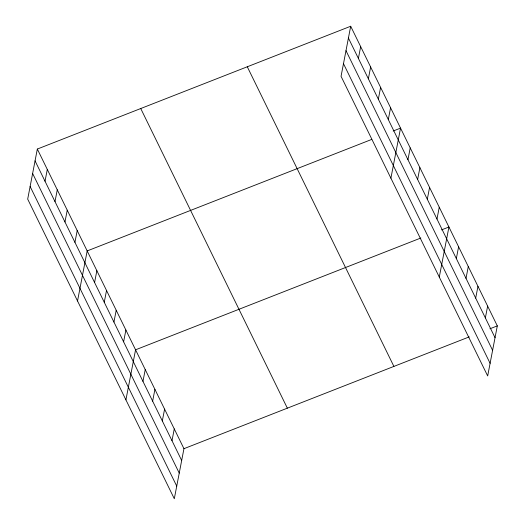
<?xml version="1.0" encoding="UTF-8"?>
<svg xmlns="http://www.w3.org/2000/svg" width="525" height="525" viewBox="0 0 525 525"><rect width="100%" height="100%" fill="white"/><g stroke="black" fill="none" stroke-linecap="round" stroke-linejoin="round"><path stroke-width="0.79" d="M37.328 149.054L27.687 199.119L174.307 498.75L183.947 448.685L37.328 149.054L350.693 26.25L497.313 325.881L487.673 375.946L341.053 76.315L350.693 26.25M45.025 181.223L47.303 169.424M55 201.6L57.271 189.801M64.969 221.977L67.239 210.177M74.937 242.353L77.208 230.554M77.536 300.989L87.176 250.93L371.739 139.414M94.585 282.502L96.856 270.703M104.258 302.275L106.529 290.483M113.938 322.055L116.209 310.255M123.611 341.827L125.888 330.028M125.921 399.873L135.562 349.808L420.86 238.002M142.964 381.38L145.241 369.58M152.644 401.159L154.914 389.36M162.317 420.932L164.594 409.133M171.997 440.711L174.267 428.912M358.391 58.426L360.668 46.627M368.366 78.796L370.637 67.003M378.335 99.172L380.605 87.373M388.303 119.549L390.574 107.75M390.902 178.192L400.542 128.126L393.159 131.02M407.951 159.698L410.222 147.899M417.624 179.478L419.895 167.678M427.304 199.251L429.575 187.451M436.977 219.03L439.254 207.231M439.287 277.069L448.928 227.003L441.538 229.898M456.33 258.576L458.607 246.783M466.01 278.355L468.28 266.556M475.683 298.128L477.96 286.335M485.363 317.907L487.633 306.108M183.947 448.685L469.245 336.886M489.923 328.781L497.313 325.881M348.423 38.049L495.036 337.68M345.995 50.676L492.608 350.313M343.488 63.689L490.101 363.32M247.288 66.773L393.901 366.411M140.739 108.531L287.352 408.161M35.057 160.853L181.67 460.484M32.629 173.48L179.242 473.11M30.122 186.487L176.735 486.124"/></g></svg>
